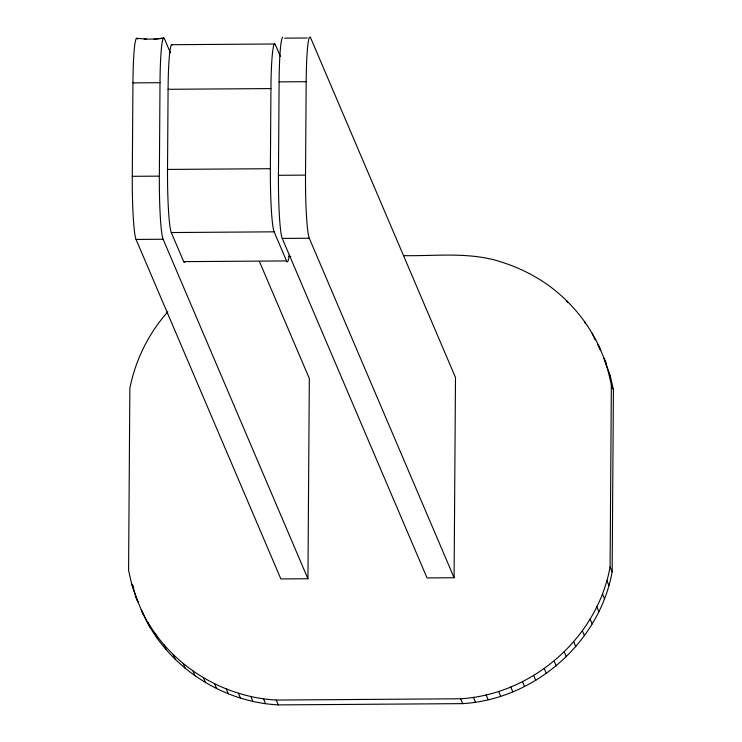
<?xml version="1.0" encoding="UTF-8"?>
<svg xmlns="http://www.w3.org/2000/svg" width="742" height="742" viewBox="0 0 742 742"><rect width="100%" height="100%" fill="white"/><g stroke="black" fill="none" stroke-linecap="round" stroke-linejoin="round"><path stroke-width="1.11" d="M259.394 261.416L309.331 378.485L307.93 578.751L280.866 578.936L136.055 239.434A54.296 4.137 89.6 0 1 132.289 176.318L132.939 82.881A54.296 4.137 89.6 0 1 137.456 39.168M307.93 578.751L163.119 239.249A54.296 4.137 89.6 0 1 159.354 176.132L160.012 82.696A54.296 4.137 89.6 0 1 164.52 38.983L170.419 52.812M184.851 262.251A54.296 4.137 89.6 0 1 183.701 261.638L171.291 232.543A54.296 4.137 89.6 0 1 167.525 169.426L168.082 89.29A54.296 4.137 89.6 0 1 172.218 44.919M183.701 261.638L286.551 260.934L274.141 231.829A54.296 4.137 89.6 0 1 270.376 168.712L270.941 88.586A54.296 4.137 89.6 0 1 275.449 44.863L280.328 56.299M454.095 577.749L309.284 238.238A54.296 4.137 89.6 0 1 305.518 175.121L306.177 81.694A54.296 4.137 89.6 0 1 310.685 37.972L455.495 377.474L454.095 577.749L427.03 577.935L282.22 238.423A54.296 4.137 89.6 0 1 278.454 175.307L279.103 81.88A54.296 4.137 89.6 0 1 282.86 37.285M147.834 622.148C174.222 667.383 224.075 697.174 276.247 700.049L460.587 698.779C532.413 694.391 597.171 638.037 610.082 567.009L611.352 384.959L608.31 371.501L604.062 358.284L610.378 376.352L613.421 389.81L612.15 571.859C599.239 642.887 534.481 699.242 462.656 703.629L278.315 704.9C219.697 701.839 164.112 664.192 141.295 609.841L149.903 626.999M167.803 311.807C148.613 333.306 135.489 360.028 129.85 388.279L128.579 570.329L131.622 583.787L135.869 597.004L143.364 614.691M153.946 39.224L163.759 38.111L155.495 39.038L144.217 39.122M284.743 38.148L307.299 38M171.838 44.706L274.688 43.991M132.939 82.881L160.012 82.696M279.103 81.88L306.177 81.694M168.082 89.29L270.941 88.586M167.525 169.426L270.376 168.712M132.289 176.318L159.354 176.132M278.454 175.307L305.518 175.121M171.291 232.543L274.141 231.829M136.055 239.434L163.119 239.249M282.22 238.423L309.284 238.238M288.555 256.444L290.864 256.426M403.778 255.647C436.379 256.194 470.001 251.594 501.583 262.084C517.712 267.148 533.044 274.614 546.937 284.26C570.338 300.918 589.417 323.827 600.705 350.298L597.69 344.613M136.695 38.296L146.471 39.103M594.166 337.99L595.177 339.882M592.097 333.139L593.758 337.026M608.31 371.501L610.378 376.352M584.52 321.509L585.355 323.447M611.352 384.959L613.421 389.81M566.702 300.705L567.528 302.653M610.082 567.009L612.15 571.859M606.845 580.513L608.913 585.355M602.411 593.795L604.48 598.646M596.809 606.706L598.877 611.556M590.103 619.097L592.172 623.948M582.368 630.839L584.436 635.69M573.705 641.793L575.773 646.644M564.245 651.884L566.313 656.735M554.126 661.02L556.194 665.871M544.248 668.607L546.316 673.458M533.683 675.517L535.752 680.368M522.489 681.675L524.557 686.526M510.756 686.999L512.824 691.841M498.578 691.405L500.646 696.256M486.084 694.864L488.153 699.706M473.377 697.322L475.446 702.173M460.587 698.779L462.656 703.629M276.247 700.049L278.315 704.9M263.475 698.769L265.543 703.62M250.796 696.478L252.864 701.329M238.349 693.204L240.417 698.046M226.236 688.956L228.313 693.807M214.577 683.799L216.645 688.65M203.466 677.798L205.534 682.649M192.994 671.028L195.063 675.879M183.228 663.58L185.296 668.431M173.229 654.583L175.297 659.425M163.917 644.622L165.985 649.473M155.403 633.779L157.48 638.63M131.622 583.787L137.938 601.855L135.869 597.004M598.636 345.447L606.131 363.135M132.929 585.271L133.69 588.638M289.25 255.1A54.296 4.137 89.6 0 1 286.551 260.934"/></g></svg>
